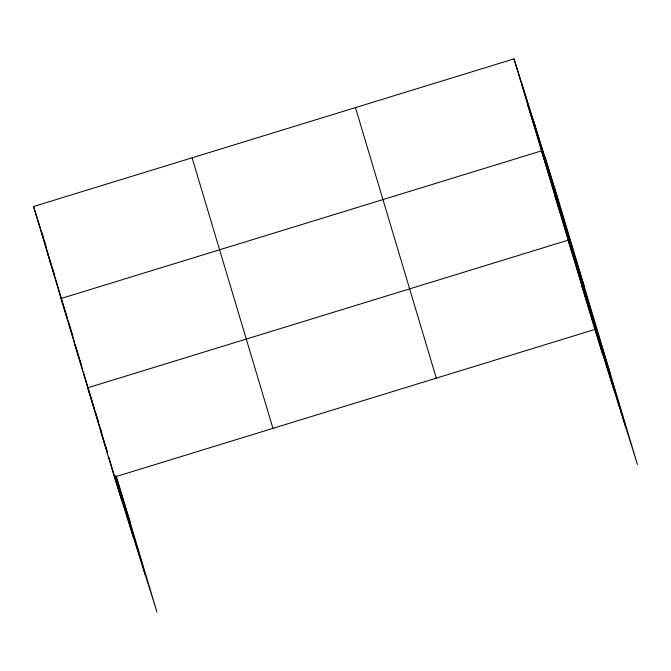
<?xml version="1.0" encoding="UTF-8"?>
<svg xmlns="http://www.w3.org/2000/svg" width="671" height="671" viewBox="0 0 671 671"><rect width="100%" height="100%" fill="white"/><g stroke="black" fill="none" stroke-linecap="round" stroke-linejoin="round"><path stroke-width="1.01" d="M116.368 476.209L156.989 612.12L114.406 477.073L33.55 206.525L514.011 58.88L556.595 193.927L637.45 464.475L594.867 329.436L514.011 58.88M114.406 477.073L594.867 329.436M527.758 104.877L535.206 128.505M584.08 285.913L541.505 150.866L61.044 298.511L68.182 321.157M554.85 195.513L562.298 219.14M610.769 375.198L568.186 240.151L87.725 387.796L94.863 410.442L90.728 396.544M581.531 284.789L588.979 308.425M33.55 206.525L40.688 229.172M43.816 239.094L40.998 230.153L54.745 276.15L47.297 252.514M44.445 241.082L46.014 246.056M71.311 331.088L68.492 322.139L74.716 342.973M71.94 333.068L72.879 336.054M74.38 343.149L81.526 365.796L75.311 344.961M98.31 421.363L95.173 411.424L107.628 453.084M100.818 429.306L101.757 432.292M115.571 476.1L130.3 522.835M101.069 432.434L107.586 453.11M545.003 157.157L625.858 427.712M533.059 119.279L613.915 389.834M521.468 82.508L602.323 353.063M355.462 107.603L436.318 378.159M192.099 157.802L272.963 428.35M115.748 476.15L145.397 575.349M115.068 475.965L133.454 537.471M55.047 277.148L67.293 318.138M81.837 366.785L82.726 369.755M83.313 371.742L90.132 394.556M108.811 457.06L121.862 500.709"/></g></svg>
